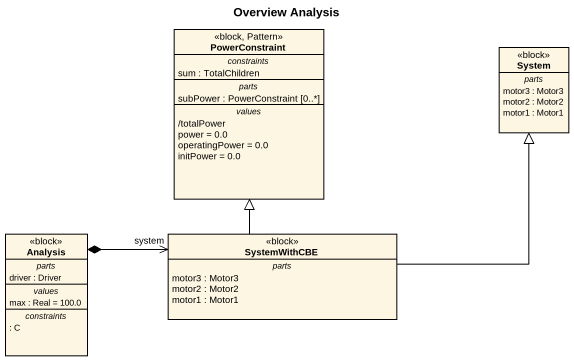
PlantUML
@startuml
title Overview Analysis
hide circle
hide empty members
class PowerConstraint <<block, Pattern>> {
  -- constraints --
  sum : TotalChildren
  -- parts --
  subPower : PowerConstraint [0..*]
  -- values --
  /totalPower
  power = 0.0
  operatingPower = 0.0
  initPower = 0.0
}
class System <<block>> {
  -- parts --
  motor3 : Motor3
  motor2 : Motor2
  motor1 : Motor1
}
class Analysis <<block>> {
  -- parts --
  driver : Driver
  -- values --
  max : Real = 100.0
  -- constraints --
  : C
}
class SystemWithCBE <<block>> {
  -- parts --
  motor3 : Motor3
  motor2 : Motor2
  motor1 : Motor1
}
Analysis *-right-> "system" SystemWithCBE
SystemWithCBE -up-|> PowerConstraint
SystemWithCBE -up-|> System
@enduml
